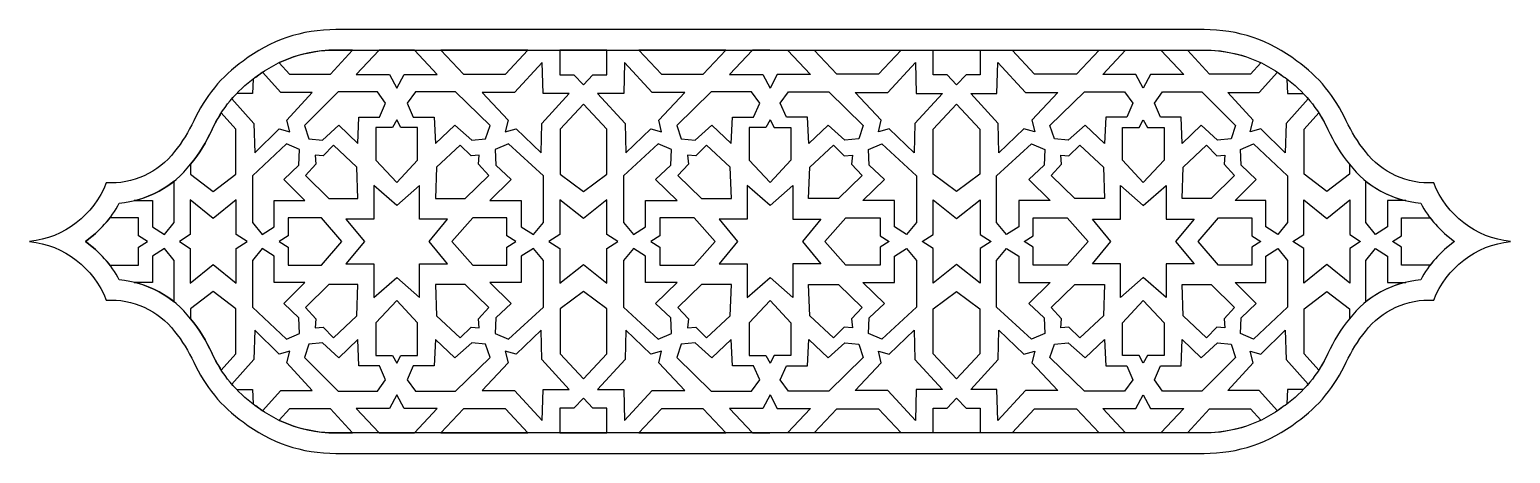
# Model space of a CAD drawing. Extents: x -145 to 145, y -42 to 42.
import ezdxf

# ---------------------------------------------------------------- set-up
doc = ezdxf.new("R2010")
doc.units = 0
doc.layers.add('G', color=1, linetype='CONTINUOUS')
doc.layers.add('PLAN_1', color=18, linetype='CONTINUOUS')

msp = doc.modelspace()

# ---------------------------------------------------------------- linework, layer by layer
at = {"layer": 'G'}
for points in [[(-0.01, 41.5), (-85.01, 41.5, 0.167892), (-103.18, 35.35, 0.132025), (-112.88, 23.63, -0.062911), (-116.63, 17.61, -0.250597), (-130.01, 11.5, -0.281498), (-145.01, 0, -0.281498), (-130.01, -11.5, -0.250597), (-116.63, -17.61, -0.062911), (-112.88, -23.63, 0.132025), (-103.18, -35.35, 0.167892), (-85.01, -41.5), (-0.01, -41.5), (0.01, -41.5), (85.01, -41.5, 0.167892), (103.18, -35.35, 0.132025), (112.88, -23.63, -0.062911), (116.63, -17.61, -0.250597), (130.01, -11.5, -0.281498), (145.01, 0, -0.281498), (130.01, 11.5, -0.250597), (116.63, 17.61, -0.062911), (112.88, 23.63, 0.132025), (103.18, 35.35, 0.167892), (85.01, 41.5), (0.01, 41.5)], [(0, -37.5), (-85.01, -37.5), (-85.04, -37.5, -0.167892), (-100.73, -32.19), (-100.87, -32.09, -0.132025), (-109.25, -21.97), (-109.25, -21.96, 0.062435), (-113.48, -15.14, 0.211839), (-127.44, -7.53, 0.115083), (-134.08, 0, 0.115028), (-127.44, 7.53, 0.211828), (-113.48, 15.14, 0.062449), (-109.25, 21.96), (-109.25, 21.97, -0.132025), (-100.87, 32.09), (-100.73, 32.19, -0.167892), (-85.04, 37.5), (-85.01, 37.5), (0, 37.5), (85.01, 37.5), (85.04, 37.5, -0.167892), (100.73, 32.19), (100.87, 32.09, -0.132025), (109.25, 21.97), (109.25, 21.96, 0.062449), (113.48, 15.14, 0.211828), (127.44, 7.53, 0.115028), (134.08, 0, 0.115083), (127.44, -7.53, 0.211839), (113.48, -15.14, 0.062435), (109.25, -21.96), (109.25, -21.97, -0.132025), (100.87, -32.09), (100.73, -32.19, -0.167892), (85.04, -37.5), (85.01, -37.5)]]:
    msp.add_lwpolyline(points, format="xyb", close=True, dxfattribs=at)
at = {"layer": 'PLAN_1'}
for points in [[(-94.12, 32.78), (-86.08, 32.78), (-81.78, 37.5), (-85.04, 37.5), (-86.42, 37.47), (-87.82, 37.37), (-89.21, 37.18), (-90.6, 36.92), (-91.97, 36.58), (-93.33, 36.16), (-94.66, 35.67), (-95.96, 35.1), (-96.15, 35.01)], [(-74.53, 32.69), (-73.1, 30.03), (-71.67, 32.69), (-65.16, 32.69), (-69.65, 37.5), (-76.55, 37.5), (-81.03, 32.69)], [(-60.04, 32.78), (-51.82, 32.78), (-47.42, 37.5), (-64.44, 37.5)], [(-51.3, 23.76), (-51.88, 21.45), (-49.73, 22.07), (-44.85, 17.35), (-44.71, 23.09), (-39.31, 29.02), (-44.44, 29.02), (-44.6, 35.06), (-50.05, 29.21), (-56.39, 29.21)], [(-41.15, 32.67), (-38.41, 32.67), (-36.55, 30.68), (-34.7, 32.67), (-31.96, 32.67), (-31.96, 37.5), (-36.55, 37.5), (-41.15, 37.5)], [(-28.39, 23.09), (-28.25, 17.35), (-23.37, 22.07), (-21.22, 21.45), (-21.8, 23.76), (-16.71, 29.21), (-23.05, 29.21), (-28.5, 35.06), (-28.66, 29.02), (-33.79, 29.02)], [(-21.28, 32.78), (-13.06, 32.78), (-8.66, 37.5), (-25.68, 37.5)], [(21.28, 32.78), (13.06, 32.78), (8.66, 37.5), (25.68, 37.5)], [(28.39, 23.09), (28.25, 17.35), (23.37, 22.07), (21.22, 21.45), (21.8, 23.76), (16.71, 29.21), (23.05, 29.21), (28.5, 35.06), (28.66, 29.02), (33.79, 29.02)], [(41.15, 32.67), (38.41, 32.67), (36.55, 30.68), (34.7, 32.67), (31.96, 32.67), (31.96, 37.5), (36.55, 37.5), (41.15, 37.5)], [(51.3, 23.76), (51.88, 21.45), (49.73, 22.07), (44.85, 17.35), (44.71, 23.09), (39.31, 29.02), (44.44, 29.02), (44.6, 35.06), (50.05, 29.21), (56.39, 29.21)], [(60.04, 32.78), (51.82, 32.78), (47.42, 37.5), (64.44, 37.5)], [(74.53, 32.69), (73.1, 30.03), (71.67, 32.69), (65.16, 32.69), (69.65, 37.5), (76.55, 37.5), (81.03, 32.69)], [(94.12, 32.78), (86.08, 32.78), (81.78, 37.5), (85.04, 37.5), (86.42, 37.47), (87.82, 37.37), (89.21, 37.18), (90.6, 36.92), (91.97, 36.58), (93.33, 36.16), (94.66, 35.67), (95.96, 35.1), (96.15, 35.01)], [(-90.3, 20.12), (-87.67, 19.83), (-84.42, 22.81), (-80.75, 19.18), (-80.51, 24.38), (-76.49, 24.38), (-75.29, 27.1), (-76.88, 29.29), (-84.58, 29.29), (-91.18, 22.75)], [(-69.86, 24.38), (-65.75, 24.38), (-65.5, 19.18), (-61.74, 22.81), (-58.42, 19.83), (-55.72, 20.12), (-54.82, 22.75), (-61.58, 29.29), (-69.45, 29.29), (-71.08, 27.1)], [(-17.38, 20.12), (-14.68, 19.83), (-11.36, 22.81), (-7.6, 19.18), (-7.36, 24.38), (-3.25, 24.38), (-2.02, 27.1), (-3.65, 29.29), (-11.52, 29.29), (-18.28, 22.75)], [(17.38, 20.12), (14.68, 19.83), (11.36, 22.81), (7.6, 19.18), (7.36, 24.38), (3.25, 24.38), (2.02, 27.1), (3.65, 29.29), (11.52, 29.29), (18.28, 22.75)], [(69.86, 24.38), (65.75, 24.38), (65.5, 19.18), (61.74, 22.81), (58.42, 19.83), (55.72, 20.12), (54.82, 22.75), (61.58, 29.29), (69.45, 29.29), (71.08, 27.1)], [(90.3, 20.12), (87.67, 19.83), (84.42, 22.81), (80.75, 19.18), (80.51, 24.38), (76.49, 24.38), (75.29, 27.1), (76.88, 29.29), (84.58, 29.29), (91.18, 22.75)], [(-36.55, 9.79), (-31.99, 13.2), (-31.99, 22.02), (-36.55, 26.91), (-41.11, 22.02), (-41.11, 13.2)], [(36.55, 9.79), (31.99, 13.2), (31.99, 22.02), (36.55, 26.91), (41.11, 22.02), (41.11, 13.2)], [(-73.1, 11.55), (-69.03, 15.91), (-69.03, 22.34), (-72.28, 22.34), (-73.1, 23.86), (-73.91, 22.34), (-77.17, 22.34), (-77.17, 15.91)], [(73.1, 11.55), (69.03, 15.91), (69.03, 22.34), (72.28, 22.34), (73.1, 23.86), (73.91, 22.34), (77.17, 22.34), (77.17, 15.91)], [(-99.46, 1.38), (-97.14, 2.85), (-97.14, 8), (-91.12, 8), (-95.21, 12.12), (-92.29, 14.98), (-92.15, 17.99), (-94.71, 19.16), (-101.39, 12.89), (-101.39, 3.7)], [(-86.41, 8.4), (-80.72, 8.4), (-80.91, 14.55), (-85.47, 18.87), (-87.53, 16.79), (-89.11, 16.91), (-88.95, 15.14), (-90.96, 12.94)], [(-59.71, 8.4), (-55.05, 12.94), (-57.11, 15.14), (-56.95, 16.91), (-58.56, 16.79), (-60.67, 18.87), (-65.33, 14.55), (-65.53, 8.4)], [(-48.73, 8), (-48.73, 2.85), (-46.35, 1.38), (-44.38, 3.7), (-44.38, 12.89), (-51.21, 19.16), (-53.83, 17.99), (-53.69, 14.98), (-50.7, 12.12), (-54.89, 8)], [(-28.72, 3.7), (-26.75, 1.38), (-24.38, 2.85), (-24.38, 8), (-18.21, 8), (-22.4, 12.12), (-19.41, 14.98), (-19.27, 17.99), (-21.89, 19.16), (-28.72, 12.89)], [(-13.39, 8.4), (-7.57, 8.4), (-7.77, 14.55), (-12.43, 18.87), (-14.54, 16.79), (-16.15, 16.91), (-15.99, 15.14), (-18.05, 12.94)], [(13.39, 8.4), (7.57, 8.4), (7.77, 14.55), (12.43, 18.87), (14.54, 16.79), (16.15, 16.91), (15.99, 15.14), (18.05, 12.94)], [(28.72, 3.7), (26.75, 1.38), (24.38, 2.85), (24.38, 8), (18.21, 8), (22.4, 12.12), (19.41, 14.98), (19.27, 17.99), (21.89, 19.16), (28.72, 12.89)], [(48.73, 8), (48.73, 2.85), (46.35, 1.38), (44.38, 3.7), (44.38, 12.89), (51.21, 19.16), (53.83, 17.99), (53.69, 14.98), (50.7, 12.12), (54.89, 8)], [(59.71, 8.4), (55.05, 12.94), (57.11, 15.14), (56.95, 16.91), (58.56, 16.79), (60.67, 18.87), (65.33, 14.55), (65.53, 8.4)], [(86.41, 8.4), (80.72, 8.4), (80.91, 14.55), (85.47, 18.87), (87.53, 16.79), (89.11, 16.91), (88.95, 15.14), (90.96, 12.94)], [(99.46, 1.38), (97.14, 2.85), (97.14, 8), (91.12, 8), (95.21, 12.12), (92.29, 14.98), (92.15, 17.99), (94.71, 19.16), (101.39, 12.89), (101.39, 3.7)], [(-120.94, 8), (-120.94, 2.85), (-118.62, 1.38), (-116.69, 3.7), (-116.69, 11.84), (-116.71, 11.83), (-117.65, 11.11), (-118.63, 10.45), (-119.65, 9.86), (-120.71, 9.32), (-121.8, 8.85), (-122.91, 8.45), (-124.03, 8.12), (-124.54, 8)], [(120.94, 8), (120.94, 2.85), (118.62, 1.38), (116.69, 3.7), (116.69, 11.84), (116.71, 11.83), (117.65, 11.11), (118.63, 10.45), (119.65, 9.86), (120.71, 9.32), (121.8, 8.85), (122.91, 8.45), (124.03, 8.12), (124.54, 8)], [(-77.57, -4.39), (-77.57, -11), (-73.1, -7.06), (-68.62, -11), (-68.62, -4.39), (-63.14, -4.39), (-66.75, 0), (-63.14, 4.39), (-68.62, 4.39), (-68.62, 11), (-73.1, 7.06), (-77.57, 11), (-77.57, 4.39), (-83.05, 4.39), (-79.44, 0), (-83.05, -4.39)], [(77.57, -4.39), (77.57, -11), (73.1, -7.06), (68.62, -11), (68.62, -4.39), (63.14, -4.39), (66.75, 0), (63.14, 4.39), (68.62, 4.39), (68.62, 11), (73.1, 7.06), (77.57, 11), (77.57, 4.39), (83.05, 4.39), (79.44, 0), (83.05, -4.39)], [(-113.55, -1.34), (-113.55, -8.13), (-109.04, -4.49), (-104.54, -8.13), (-104.54, -1.34), (-102.42, 0), (-104.54, 1.34), (-104.54, 8.13), (-109.04, 4.49), (-113.55, 8.13), (-113.55, 1.34), (-115.66, 0)], [(-41.16, -1.34), (-41.16, -8.13), (-36.55, -4.49), (-31.94, -8.13), (-31.94, -1.34), (-29.78, 0), (-31.94, 1.34), (-31.94, 8.13), (-36.55, 4.49), (-41.16, 8.13), (-41.16, 1.34), (-43.32, 0)], [(41.16, -1.34), (41.16, -8.13), (36.55, -4.49), (31.94, -8.13), (31.94, -1.34), (29.78, 0), (31.94, 1.34), (31.94, 8.13), (36.55, 4.49), (41.16, 8.13), (41.16, 1.34), (43.32, 0)], [(113.55, -1.34), (113.55, -8.13), (109.04, -4.49), (104.54, -8.13), (104.54, -1.34), (102.42, 0), (104.54, 1.34), (104.54, 8.13), (109.04, 4.49), (113.55, 8.13), (113.55, 1.34), (115.66, 0)], [(-94.38, -1.12), (-94.38, -4.61), (-87.85, -4.61), (-83.83, 0), (-87.85, 4.61), (-94.38, 4.61), (-94.38, 1.12), (-96.14, 0)], [(-58.23, -4.61), (-51.56, -4.61), (-51.56, -1.12), (-49.76, 0), (-51.56, 1.12), (-51.56, 4.61), (-58.23, 4.61), (-62.34, 0)], [(-21.55, -1.12), (-21.55, -4.61), (-14.87, -4.61), (-10.76, 0), (-14.87, 4.61), (-21.55, 4.61), (-21.55, 1.12), (-23.35, 0)], [(21.55, -1.12), (21.55, -4.61), (14.87, -4.61), (10.76, 0), (14.87, 4.61), (21.55, 4.61), (21.55, 1.12), (23.35, 0)], [(58.23, -4.61), (51.56, -4.61), (51.56, -1.12), (49.76, 0), (51.56, 1.12), (51.56, 4.61), (58.23, 4.61), (62.34, 0)], [(94.38, -1.12), (94.38, -4.61), (87.85, -4.61), (83.83, 0), (87.85, 4.61), (94.38, 4.61), (94.38, 1.12), (96.14, 0)], [(-124.03, -8.12), (-122.91, -8.45), (-121.8, -8.85), (-120.71, -9.32), (-119.65, -9.86), (-118.63, -10.45), (-117.65, -11.11), (-116.71, -11.83), (-116.69, -11.84), (-116.69, -3.7), (-118.62, -1.38), (-120.94, -2.85), (-120.94, -8), (-124.54, -8)], [(-94.71, -19.16), (-92.15, -17.99), (-92.29, -14.98), (-95.21, -12.12), (-91.12, -8), (-97.14, -8), (-97.14, -2.85), (-99.46, -1.38), (-101.39, -3.7), (-101.39, -12.89)], [(-50.7, -12.12), (-53.69, -14.98), (-53.83, -17.99), (-51.21, -19.16), (-44.38, -12.89), (-44.38, -3.7), (-46.35, -1.38), (-48.73, -2.85), (-48.73, -8), (-54.89, -8)], [(-21.89, -19.16), (-19.27, -17.99), (-19.41, -14.98), (-22.4, -12.12), (-18.21, -8), (-24.38, -8), (-24.38, -2.85), (-26.75, -1.38), (-28.72, -3.7), (-28.72, -12.89)], [(21.89, -19.16), (19.27, -17.99), (19.41, -14.98), (22.4, -12.12), (18.21, -8), (24.38, -8), (24.38, -2.85), (26.75, -1.38), (28.72, -3.7), (28.72, -12.89)], [(50.7, -12.12), (53.69, -14.98), (53.83, -17.99), (51.21, -19.16), (44.38, -12.89), (44.38, -3.7), (46.35, -1.38), (48.73, -2.85), (48.73, -8), (54.89, -8)], [(94.71, -19.16), (92.15, -17.99), (92.29, -14.98), (95.21, -12.12), (91.12, -8), (97.14, -8), (97.14, -2.85), (99.46, -1.38), (101.39, -3.7), (101.39, -12.89)], [(124.03, -8.12), (122.91, -8.45), (121.8, -8.85), (120.71, -9.32), (119.65, -9.86), (118.63, -10.45), (117.65, -11.11), (116.71, -11.83), (116.69, -11.84), (116.69, -3.7), (118.62, -1.38), (120.94, -2.85), (120.94, -8), (124.54, -8)], [(-88.95, -15.14), (-89.11, -16.91), (-87.53, -16.79), (-85.47, -18.87), (-80.91, -14.55), (-80.72, -8.4), (-86.41, -8.4), (-90.96, -12.94)], [(-65.33, -14.55), (-60.67, -18.87), (-58.56, -16.79), (-56.95, -16.91), (-57.11, -15.14), (-55.05, -12.94), (-59.71, -8.4), (-65.53, -8.4)], [(-15.99, -15.14), (-16.15, -16.91), (-14.54, -16.79), (-12.43, -18.87), (-7.77, -14.55), (-7.57, -8.4), (-13.39, -8.4), (-18.05, -12.94)], [(15.99, -15.14), (16.15, -16.91), (14.54, -16.79), (12.43, -18.87), (7.77, -14.55), (7.57, -8.4), (13.39, -8.4), (18.05, -12.94)], [(65.33, -14.55), (60.67, -18.87), (58.56, -16.79), (56.95, -16.91), (57.11, -15.14), (55.05, -12.94), (59.71, -8.4), (65.53, -8.4)], [(88.95, -15.14), (89.11, -16.91), (87.53, -16.79), (85.47, -18.87), (80.91, -14.55), (80.72, -8.4), (86.41, -8.4), (90.96, -12.94)], [(-73.91, -22.34), (-73.1, -23.86), (-72.28, -22.34), (-69.03, -22.34), (-69.03, -15.91), (-73.1, -11.55), (-77.17, -15.91), (-77.17, -22.34)], [(-36.55, -26.91), (-31.99, -22.02), (-31.99, -13.2), (-36.55, -9.79), (-41.11, -13.2), (-41.11, -22.02)], [(36.55, -26.91), (31.99, -22.02), (31.99, -13.2), (36.55, -9.79), (41.11, -13.2), (41.11, -22.02)], [(73.91, -22.34), (73.1, -23.86), (72.28, -22.34), (69.03, -22.34), (69.03, -15.91), (73.1, -11.55), (77.17, -15.91), (77.17, -22.34)], [(-50.05, -29.21), (-44.6, -35.06), (-44.44, -29.02), (-39.31, -29.02), (-44.71, -23.09), (-44.85, -17.35), (-49.73, -22.07), (-51.88, -21.45), (-51.3, -23.76), (-56.39, -29.21)], [(-28.66, -29.02), (-28.5, -35.06), (-23.05, -29.21), (-16.71, -29.21), (-21.8, -23.76), (-21.22, -21.45), (-23.37, -22.07), (-28.25, -17.35), (-28.39, -23.09), (-33.79, -29.02)], [(28.66, -29.02), (28.5, -35.06), (23.05, -29.21), (16.71, -29.21), (21.8, -23.76), (21.22, -21.45), (23.37, -22.07), (28.25, -17.35), (28.39, -23.09), (33.79, -29.02)], [(50.05, -29.21), (44.6, -35.06), (44.44, -29.02), (39.31, -29.02), (44.71, -23.09), (44.85, -17.35), (49.73, -22.07), (51.88, -21.45), (51.3, -23.76), (56.39, -29.21)], [(-84.58, -29.29), (-76.88, -29.29), (-75.29, -27.1), (-76.49, -24.38), (-80.51, -24.38), (-80.75, -19.18), (-84.42, -22.81), (-87.67, -19.83), (-90.3, -20.12), (-91.18, -22.75)], [(-69.45, -29.29), (-61.58, -29.29), (-54.82, -22.75), (-55.72, -20.12), (-58.42, -19.83), (-61.74, -22.81), (-65.5, -19.18), (-65.75, -24.38), (-69.86, -24.38), (-71.08, -27.1)], [(-11.52, -29.29), (-3.65, -29.29), (-2.02, -27.1), (-3.25, -24.38), (-7.36, -24.38), (-7.6, -19.18), (-11.36, -22.81), (-14.68, -19.83), (-17.38, -20.12), (-18.28, -22.75)], [(11.52, -29.29), (3.65, -29.29), (2.02, -27.1), (3.25, -24.38), (7.36, -24.38), (7.6, -19.18), (11.36, -22.81), (14.68, -19.83), (17.38, -20.12), (18.28, -22.75)], [(69.45, -29.29), (61.58, -29.29), (54.82, -22.75), (55.72, -20.12), (58.42, -19.83), (61.74, -22.81), (65.5, -19.18), (65.75, -24.38), (69.86, -24.38), (71.08, -27.1)], [(84.58, -29.29), (76.88, -29.29), (75.29, -27.1), (76.49, -24.38), (80.51, -24.38), (80.75, -19.18), (84.42, -22.81), (87.67, -19.83), (90.3, -20.12), (91.18, -22.75)], [(-76.55, -37.5), (-69.65, -37.5), (-65.16, -32.69), (-71.67, -32.69), (-73.1, -30.03), (-74.53, -32.69), (-81.03, -32.69)], [(-41.15, -37.5), (-36.55, -37.5), (-31.96, -37.5), (-31.96, -32.67), (-34.7, -32.67), (-36.55, -30.68), (-38.41, -32.67), (-41.15, -32.67)], [(41.15, -37.5), (36.55, -37.5), (31.96, -37.5), (31.96, -32.67), (34.7, -32.67), (36.55, -30.68), (38.41, -32.67), (41.15, -32.67)], [(76.55, -37.5), (69.65, -37.5), (65.16, -32.69), (71.67, -32.69), (73.1, -30.03), (74.53, -32.69), (81.03, -32.69)], [(-95.96, -35.1), (-94.66, -35.67), (-93.33, -36.16), (-91.97, -36.58), (-90.6, -36.92), (-89.21, -37.18), (-87.82, -37.37), (-86.42, -37.47), (-85.04, -37.5), (-81.78, -37.5), (-86.08, -32.78), (-94.12, -32.78), (-96.15, -35.01)], [(-47.42, -37.5), (-51.82, -32.78), (-60.04, -32.78), (-64.44, -37.5)], [(-8.66, -37.5), (-13.06, -32.78), (-21.28, -32.78), (-25.68, -37.5)], [(8.66, -37.5), (13.06, -32.78), (21.28, -32.78), (25.68, -37.5)], [(47.42, -37.5), (51.82, -32.78), (60.04, -32.78), (64.44, -37.5)], [(95.96, -35.1), (94.66, -35.67), (93.33, -36.16), (91.97, -36.58), (90.6, -36.92), (89.21, -37.18), (87.82, -37.37), (86.42, -37.47), (85.04, -37.5), (81.78, -37.5), (86.08, -32.78), (94.12, -32.78), (96.15, -35.01)]]:
    msp.add_lwpolyline(points, close=True, dxfattribs=at)
for points in [[(-0.01, 37.5), (-3.45, 37.5), (-7.94, 32.69), (-1.43, 32.69), (0, 30.03), (0, 30.04)], [(0.01, 37.5), (3.45, 37.5), (7.94, 32.69), (1.43, 32.69), (0, 30.03), (0, 30.04)], [(0, 23.85), (0, 23.86), (-0.82, 22.34), (-4.07, 22.34), (-4.07, 15.91), (0, 11.55)], [(0, 23.85), (0, 23.86), (0.82, 22.34), (4.07, 22.34), (4.07, 15.91), (0, 11.55)], [(0, 7.06), (-4.48, 11), (-4.48, 4.39), (-9.96, 4.39), (-6.35, 0), (-9.96, -4.39), (-4.48, -4.39), (-4.48, -11), (0, -7.06)], [(0, 7.06), (4.48, 11), (4.48, 4.39), (9.96, 4.39), (6.35, 0), (9.96, -4.39), (4.48, -4.39), (4.48, -11), (0, -7.06)], [(0, -11.55), (-4.07, -15.91), (-4.07, -22.34), (-0.82, -22.34), (0, -23.86), (0, -23.85)], [(0, -11.55), (4.07, -15.91), (4.07, -22.34), (0.82, -22.34), (0, -23.86), (0, -23.85)], [(0, -30.04), (0, -30.03), (-1.43, -32.69), (-7.94, -32.69), (-3.45, -37.5), (-0.01, -37.5)], [(0, -30.04), (0, -30.03), (1.43, -32.69), (7.94, -32.69), (3.45, -37.5), (0.01, -37.5)]]:
    msp.add_lwpolyline(points, dxfattribs=at)
for points in [[(-101.07, 23.09), (-100.93, 17.35), (-96.16, 22.07), (-94.06, 21.45), (-94.62, 23.76), (-89.65, 29.21), (-95.84, 29.21), (-99.42, 33.14, 0.015984), (-100.73, 32.19), (-100.87, 32.09), (-101.25, 31.8), (-101.33, 29.02), (-104.43, 29.02), (-104.85, 28.59), (-105.4, 27.95)], [(101.07, 23.09), (100.93, 17.35), (96.16, 22.07), (94.06, 21.45), (94.62, 23.76), (89.65, 29.21), (95.84, 29.21), (99.42, 33.14, -0.015984), (100.73, 32.19), (100.87, 32.09), (101.25, 31.8), (101.33, 29.02), (104.43, 29.02), (104.85, 28.59), (105.4, 27.95)], [(-109.04, 9.79), (-104.59, 13.2), (-104.59, 22.02), (-107.47, 25.19, 0.03634), (-109.25, 21.97), (-109.25, 21.96, -0.062449), (-113.48, 15.14), (-113.5, 15.12), (-113.5, 13.2)], [(109.04, 9.79), (104.59, 13.2), (104.59, 22.02), (107.47, 25.19, -0.03634), (109.25, 21.97), (109.25, 21.96, 0.062449), (113.48, 15.14), (113.5, 15.12), (113.5, 13.2)], [(-134.08, 0, -0.075252), (-129.33, -4.61), (-123.71, -4.61), (-123.71, -1.12), (-121.95, 0), (-123.71, 1.12), (-123.71, 4.61), (-129.33, 4.61, -0.075212)], [(134.08, 0, 0.075252), (129.33, -4.61), (123.71, -4.61), (123.71, -1.12), (121.95, 0), (123.71, 1.12), (123.71, 4.61), (129.33, 4.61, 0.075212)], [(-113.48, -15.14, -0.062435), (-109.25, -21.96), (-109.25, -21.97, 0.036342), (-107.47, -25.19), (-104.59, -22.02), (-104.59, -13.2), (-109.04, -9.79), (-113.5, -13.2), (-113.5, -15.12)], [(113.48, -15.14, 0.062435), (109.25, -21.96), (109.25, -21.97, -0.036342), (107.47, -25.19), (104.59, -22.02), (104.59, -13.2), (109.04, -9.79), (113.5, -13.2), (113.5, -15.12)], [(-104.85, -28.59), (-104.43, -29.02), (-101.33, -29.02), (-101.25, -31.8), (-100.87, -32.09), (-100.73, -32.19, 0.015985), (-99.42, -33.14), (-95.84, -29.21), (-89.65, -29.21), (-94.62, -23.76), (-94.06, -21.45), (-96.16, -22.07), (-100.93, -17.35), (-101.07, -23.09), (-105.4, -27.95)], [(104.85, -28.59), (104.43, -29.02), (101.33, -29.02), (101.25, -31.8), (100.87, -32.09), (100.73, -32.19, -0.015985), (99.42, -33.14), (95.84, -29.21), (89.65, -29.21), (94.62, -23.76), (94.06, -21.45), (96.16, -22.07), (100.93, -17.35), (101.07, -23.09), (105.4, -27.95)]]:
    msp.add_lwpolyline(points, format="xyb", close=True, dxfattribs=at)

doc.saveas('drawing.dxf')
